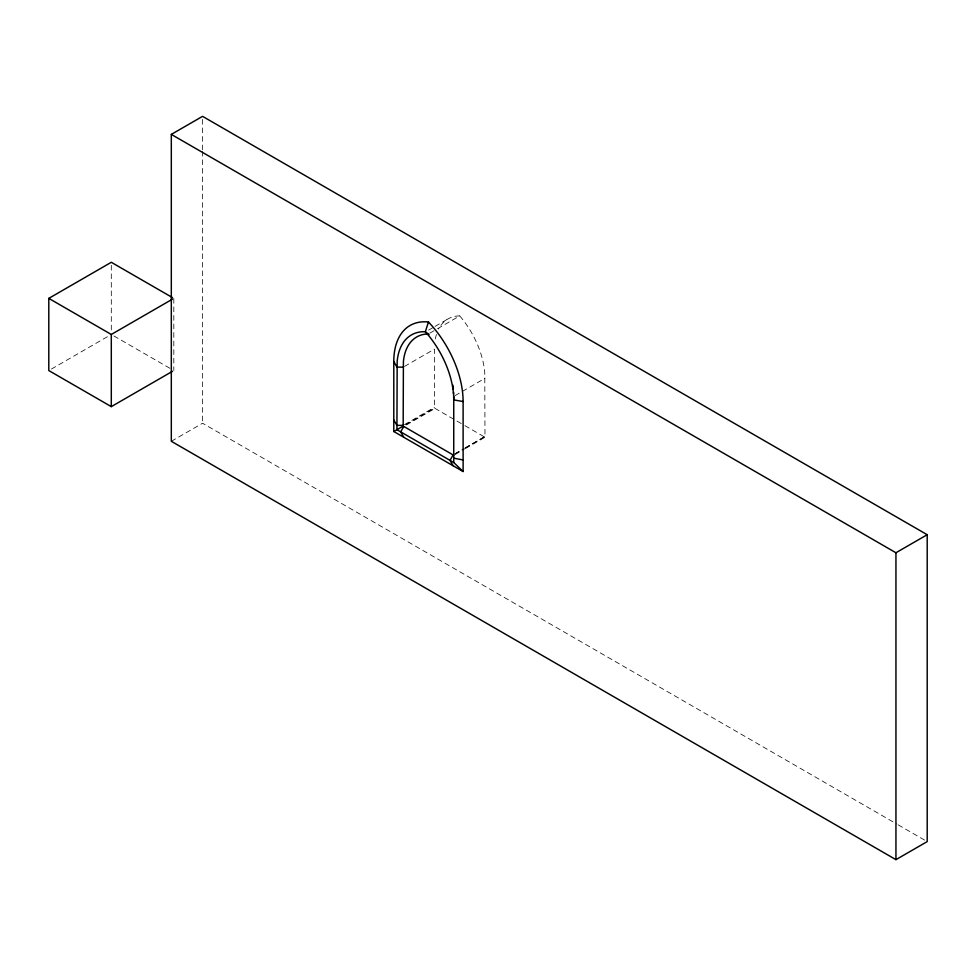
<?xml version="1.0" encoding="UTF-8"?>
<svg xmlns="http://www.w3.org/2000/svg" width="976" height="976" viewBox="0 0 976 976"><rect width="100%" height="100%" fill="white"/><g stroke="black" fill="none" stroke-linecap="round" stroke-linejoin="round"><path stroke-width="0.73" stroke-dasharray="4.88 3.66" d="M51.399 369.05L110.007 335.219M171.312 441.286L202.569 423.242L896.846 824.073M428.586 330.144L433.795 327.131M435.089 326.374L448.118 318.859M429.757 333.206L436.272 329.449M437.565 328.692L459.708 315.907L460.306 316.578A65.404 37.759 60 0 1 484.755 372.673L484.987 437.248L465.454 448.533M404.479 366.427L434.43 349.14L434.43 408.053L463.6 424.902M404.479 424.621L434.43 407.321M455.036 395.622L484.987 378.334M405.772 424.597L434.43 408.053M406.406 424.963L435.052 408.419M455.036 453.816L464.161 448.545M465.454 447.801L484.987 436.516M454.413 454.182L463.527 448.923M464.832 448.167L484.364 436.894M455.036 454.548L464.161 449.277M459.708 315.907L459.11 315.895A65.404 37.759 60 0 0 438.602 329.132M464.893 425.646L484.987 437.248M113.911 335.964L169.897 368.294M898.164 824.842L927.2 841.605M202.569 119.389L202.569 149.779M202.569 151.292L202.569 423.242M173.813 298.375L173.813 370.551M111.301 265.301L111.301 331.45M435.333 338.928A65.404 37.759 60 0 1 436.443 334.463"/><path stroke-width="1.46" d="M393.792 431.514L393.792 361.498A78.678 45.421 60 0 1 428.452 322.007A78.678 45.421 60 0 1 463.112 401.526L463.112 471.53L393.792 431.514L403.173 426.097L403.405 361.791A65.404 37.759 60 0 1 427.854 333.926M428.452 322.007L425.329 331.779L427.39 334.073A69.833 40.321 60 0 1 453.486 393.962M403.796 426.463L400.672 431.868L403.796 437.285M453.108 454.938L449.985 460.343L453.108 465.759M171.312 134.395L202.569 116.351L927.2 534.714L927.2 841.605L895.944 859.649L171.312 441.286L171.312 134.395L895.944 552.758L927.2 534.714M172.508 371.307L111.301 406.638L48.8 370.551L48.8 298.375L111.301 262.288L172.508 297.619M48.8 298.375L111.301 334.463L172.508 299.132M403.173 425.365L396.927 425.365L393.792 419.948M403.173 367.183L396.927 367.098L393.792 361.498M463.112 401.526L453.742 399.892L453.559 392.132M453.742 458.171L463.112 459.977M403.173 426.097L453.742 455.292M463.112 471.53L453.742 462.514L396.927 429.708L397.171 361.437A69.833 40.321 60 0 1 423.279 331.694L425.329 331.779L429.05 334.622M895.944 552.758L895.944 859.649M453.742 396.378L453.742 462.514M111.301 334.463L111.301 406.638M452.827 385.117A65.404 37.759 60 0 1 453.376 389.326"/></g></svg>
